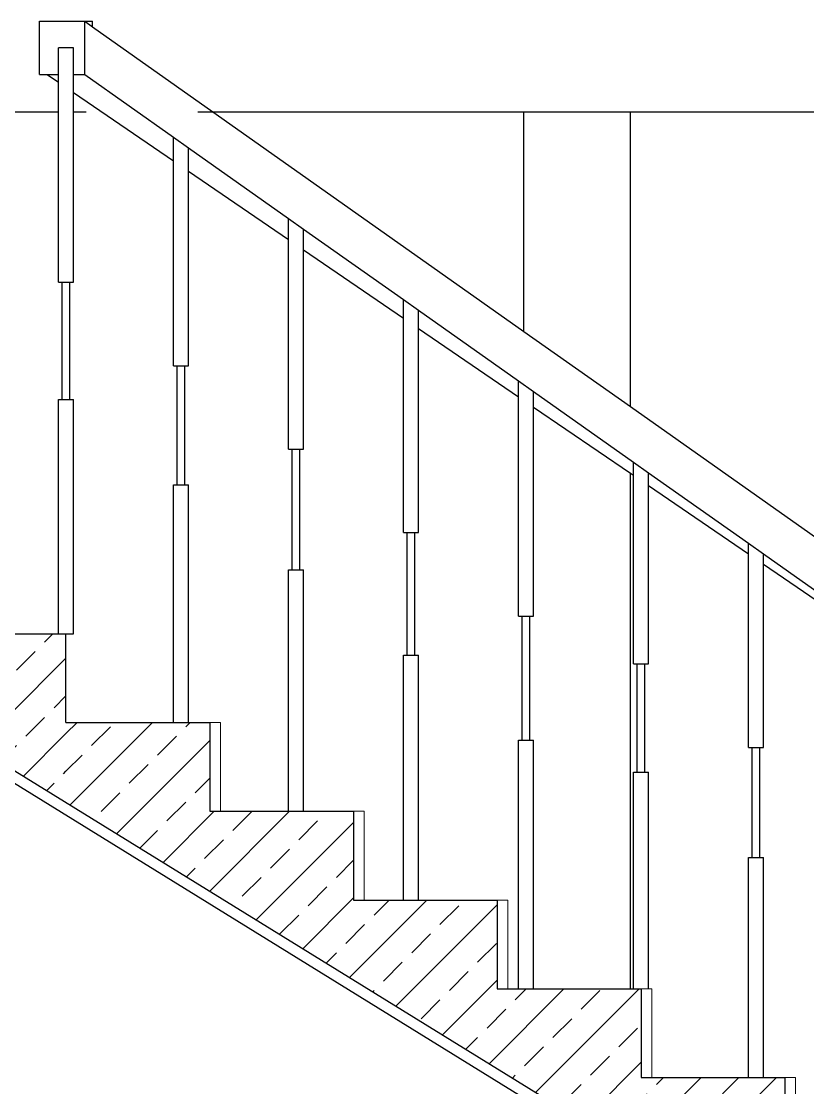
# Model space of a CAD drawing. Header units: millimetres. Extents: x 2232 to 85269, y -3593 to 5869.
# Drawn here: x 76932.4 to 77080.1, y 2472.5 to 2672.7 of the extents above; entities that cross this region are included whole.
import ezdxf

# ---------------------------------------------------------------- set-up
doc = ezdxf.new("R2010")
doc.units = ezdxf.units.MM
doc.layers.add('Standart', color=7, linetype='Continuous')
pattern_1 = [(45, (0, 0), (-7.07107, 7.07107), []), (45, (7.071, 0), (-7.07107, 7.07107), [5, -2.5])]

# ---------------------------------------------------------------- blocks, each defined once
blk = doc.blocks.new('IDE567Entity8343')
at = {"layer": 'Standart', "linetype": 'Continuous', "lineweight": -3}
h = blk.add_hatch(dxfattribs=at)
h.set_pattern_fill('ANSI33', color=171, scale=40, style=0)
h.set_pattern_definition(pattern_1)
h.paths.add_polyline_path([(936, 566.67), (963, 566.67), (963, 550), (990, 550), (990, 533.33), (1017, 533.33), (1017, 516.67), (1044, 516.67), (1044, 500), (1071, 500), (1071, 483.33), (1098, 483.33), (1098, 466.67), (1125, 466.67), (1125, 435), (909, 568.33), (909, 583.33), (936, 583.33)])
blk = doc.blocks.new('IDE567Entity8344')
at = {"layer": 'Standart', "linetype": 'Continuous', "lineweight": -3}
h = blk.add_hatch(dxfattribs=at)
h.set_pattern_fill('ANSI33', color=171, scale=40, style=0)
h.set_pattern_definition(pattern_1)
h.paths.add_polyline_path([(909, 568.33), (882, 585), (909, 585)])
blk = doc.blocks.new('IDE567Entity8345')
at = {"layer": 'Standart', "linetype": 'Continuous', "lineweight": -3}
h = blk.add_hatch(dxfattribs=at)
h.set_pattern_fill('ANSI33', color=171, scale=40, style=0)
h.set_pattern_definition(pattern_1)
h.paths.add_polyline_path([(909, 585), (785, 585), (785, 600), (909, 600)])
blk = doc.blocks.new('IDE567Entity8718')
at = {"layer": 'Standart', "color": 159, "linetype": 'Continuous', "lineweight": -3}
blk.add_lwpolyline([(910.41, 698), (912.78, 698)], dxfattribs=at)
blk = doc.blocks.new('IDE567Entity8719')
at = {"layer": 'Standart', "color": 159, "linetype": 'Continuous', "lineweight": -3}
blk.add_lwpolyline([(933.78, 698), (995, 698)], dxfattribs=at)
blk = doc.blocks.new('IDE567Entity8775')
at = {"layer": 'Standart', "color": 134, "linetype": 'Continuous', "lineweight": -3}
blk.add_lwpolyline([(1037.19, 516.67), (1037.19, 558)], dxfattribs=at)
blk = doc.blocks.new('IDE567Entity8776')
at = {"layer": 'Standart', "color": 134, "linetype": 'Continuous', "lineweight": -3}
blk.add_lwpolyline([(1037.89, 558), (1037.89, 578.67)], dxfattribs=at)
blk = doc.blocks.new('IDE567Entity8777')
at = {"layer": 'Standart', "color": 134, "linetype": 'Continuous', "lineweight": -3}
blk.add_lwpolyline([(1037.19, 578.67), (1037.19, 615)], dxfattribs=at)
blk = doc.blocks.new('IDE567Entity8778')
at = {"layer": 'Standart', "color": 134, "linetype": 'Continuous', "lineweight": -3}
blk.add_lwpolyline([(1037.19, 558), (1037.89, 558)], dxfattribs=at)
blk = doc.blocks.new('IDE567Entity8779')
at = {"layer": 'Standart', "color": 134, "linetype": 'Continuous', "lineweight": -3}
blk.add_lwpolyline([(1040.01, 516.67), (1040.01, 558)], dxfattribs=at)
blk = doc.blocks.new('IDE567Entity8780')
at = {"layer": 'Standart', "color": 134, "linetype": 'Continuous', "lineweight": -3}
blk.add_lwpolyline([(1039.31, 558), (1039.31, 578.67)], dxfattribs=at)
blk = doc.blocks.new('IDE567Entity8781')
at = {"layer": 'Standart', "color": 134, "linetype": 'Continuous', "lineweight": -3}
blk.add_lwpolyline([(1037.19, 578.67), (1037.89, 578.67)], dxfattribs=at)
blk = doc.blocks.new('IDE567Entity8782')
at = {"layer": 'Standart', "color": 134, "linetype": 'Continuous', "lineweight": -3}
blk.add_lwpolyline([(1040.01, 578.67), (1040.01, 613.07)], dxfattribs=at)
blk = doc.blocks.new('IDE567Entity8783')
at = {"layer": 'Standart', "color": 134, "linetype": 'Continuous', "lineweight": -3}
blk.add_lwpolyline([(1015.59, 533.33), (1015.59, 574)], dxfattribs=at)
blk = doc.blocks.new('IDE567Entity8784')
at = {"layer": 'Standart', "color": 134, "linetype": 'Continuous', "lineweight": -3}
blk.add_lwpolyline([(1016.29, 574), (1016.29, 594.33)], dxfattribs=at)
blk = doc.blocks.new('IDE567Entity8785')
at = {"layer": 'Standart', "color": 134, "linetype": 'Continuous', "lineweight": -3}
blk.add_lwpolyline([(1015.59, 594.33), (1015.59, 629.76)], dxfattribs=at)
blk = doc.blocks.new('IDE567Entity8786')
at = {"layer": 'Standart', "color": 134, "linetype": 'Continuous', "lineweight": -3}
blk.add_lwpolyline([(1015.59, 574), (1016.29, 574)], dxfattribs=at)
blk = doc.blocks.new('IDE567Entity8787')
at = {"layer": 'Standart', "color": 134, "linetype": 'Continuous', "lineweight": -3}
blk.add_lwpolyline([(1018.41, 533.33), (1018.41, 574)], dxfattribs=at)
blk = doc.blocks.new('IDE567Entity8788')
at = {"layer": 'Standart', "color": 134, "linetype": 'Continuous', "lineweight": -3}
blk.add_lwpolyline([(1017.71, 574), (1017.71, 594.33)], dxfattribs=at)
blk = doc.blocks.new('IDE567Entity8789')
at = {"layer": 'Standart', "color": 134, "linetype": 'Continuous', "lineweight": -3}
blk.add_lwpolyline([(1015.59, 594.33), (1016.29, 594.33)], dxfattribs=at)
blk = doc.blocks.new('IDE567Entity8790')
at = {"layer": 'Standart', "color": 134, "linetype": 'Continuous', "lineweight": -3}
blk.add_lwpolyline([(1018.41, 594.33), (1018.41, 627.83)], dxfattribs=at)
blk = doc.blocks.new('IDE567Entity8791')
at = {"layer": 'Standart', "color": 134, "linetype": 'Continuous', "lineweight": -3}
blk.add_lwpolyline([(993.99, 533.33), (993.99, 580)], dxfattribs=at)
blk = doc.blocks.new('IDE567Entity8792')
at = {"layer": 'Standart', "color": 134, "linetype": 'Continuous', "lineweight": -3}
blk.add_lwpolyline([(994.69, 580), (994.69, 603.33)], dxfattribs=at)
blk = doc.blocks.new('IDE567Entity8793')
at = {"layer": 'Standart', "color": 134, "linetype": 'Continuous', "lineweight": -3}
blk.add_lwpolyline([(993.99, 603.33), (993.99, 644.52)], dxfattribs=at)
blk = doc.blocks.new('IDE567Entity8794')
at = {"layer": 'Standart', "color": 134, "linetype": 'Continuous', "lineweight": -3}
blk.add_lwpolyline([(993.99, 580), (994.69, 580)], dxfattribs=at)
blk = doc.blocks.new('IDE567Entity8795')
at = {"layer": 'Standart', "color": 134, "linetype": 'Continuous', "lineweight": -3}
blk.add_lwpolyline([(996.81, 533.33), (996.81, 580)], dxfattribs=at)
blk = doc.blocks.new('IDE567Entity8796')
at = {"layer": 'Standart', "color": 134, "linetype": 'Continuous', "lineweight": -3}
blk.add_lwpolyline([(996.11, 580), (996.11, 603.33)], dxfattribs=at)
blk = doc.blocks.new('IDE567Entity8797')
at = {"layer": 'Standart', "color": 134, "linetype": 'Continuous', "lineweight": -3}
blk.add_lwpolyline([(993.99, 603.33), (994.69, 603.33)], dxfattribs=at)
blk = doc.blocks.new('IDE567Entity8798')
at = {"layer": 'Standart', "color": 134, "linetype": 'Continuous', "lineweight": -3}
blk.add_lwpolyline([(996.81, 603.33), (996.81, 642.58)], dxfattribs=at)
blk = doc.blocks.new('IDE567Entity8799')
at = {"layer": 'Standart', "color": 134, "linetype": 'Continuous', "lineweight": -3}
blk.add_lwpolyline([(972.39, 550), (972.39, 596)], dxfattribs=at)
blk = doc.blocks.new('IDE567Entity8800')
at = {"layer": 'Standart', "color": 134, "linetype": 'Continuous', "lineweight": -3}
blk.add_lwpolyline([(973.09, 596), (973.09, 619)], dxfattribs=at)
blk = doc.blocks.new('IDE567Entity8801')
at = {"layer": 'Standart', "color": 134, "linetype": 'Continuous', "lineweight": -3}
blk.add_lwpolyline([(972.39, 619), (972.39, 659.28)], dxfattribs=at)
blk = doc.blocks.new('IDE567Entity8802')
at = {"layer": 'Standart', "color": 134, "linetype": 'Continuous', "lineweight": -3}
blk.add_lwpolyline([(972.39, 596), (973.09, 596)], dxfattribs=at)
blk = doc.blocks.new('IDE567Entity8803')
at = {"layer": 'Standart', "color": 134, "linetype": 'Continuous', "lineweight": -3}
blk.add_lwpolyline([(975.21, 550), (975.21, 596)], dxfattribs=at)
blk = doc.blocks.new('IDE567Entity8804')
at = {"layer": 'Standart', "color": 134, "linetype": 'Continuous', "lineweight": -3}
blk.add_lwpolyline([(974.51, 596), (974.51, 619)], dxfattribs=at)
blk = doc.blocks.new('IDE567Entity8805')
at = {"layer": 'Standart', "color": 134, "linetype": 'Continuous', "lineweight": -3}
blk.add_lwpolyline([(972.39, 619), (973.09, 619)], dxfattribs=at)
blk = doc.blocks.new('IDE567Entity8806')
at = {"layer": 'Standart', "color": 134, "linetype": 'Continuous', "lineweight": -3}
blk.add_lwpolyline([(975.21, 619), (975.21, 657.34)], dxfattribs=at)
blk = doc.blocks.new('IDE567Entity8807')
at = {"layer": 'Standart', "color": 134, "linetype": 'Continuous', "lineweight": -3}
blk.add_lwpolyline([(950.79, 566.67), (950.79, 612)], dxfattribs=at)
blk = doc.blocks.new('IDE567Entity8808')
at = {"layer": 'Standart', "color": 134, "linetype": 'Continuous', "lineweight": -3}
blk.add_lwpolyline([(951.49, 612), (951.49, 634.67)], dxfattribs=at)
blk = doc.blocks.new('IDE567Entity8809')
at = {"layer": 'Standart', "color": 134, "linetype": 'Continuous', "lineweight": -3}
blk.add_lwpolyline([(950.79, 634.67), (950.79, 674.03)], dxfattribs=at)
blk = doc.blocks.new('IDE567Entity8810')
at = {"layer": 'Standart', "color": 134, "linetype": 'Continuous', "lineweight": -3}
blk.add_lwpolyline([(950.79, 612), (951.49, 612)], dxfattribs=at)
blk = doc.blocks.new('IDE567Entity8811')
at = {"layer": 'Standart', "color": 134, "linetype": 'Continuous', "lineweight": -3}
blk.add_lwpolyline([(953.61, 566.67), (953.61, 612)], dxfattribs=at)
blk = doc.blocks.new('IDE567Entity8812')
at = {"layer": 'Standart', "color": 134, "linetype": 'Continuous', "lineweight": -3}
blk.add_lwpolyline([(952.91, 612), (952.91, 634.67)], dxfattribs=at)
blk = doc.blocks.new('IDE567Entity8813')
at = {"layer": 'Standart', "color": 134, "linetype": 'Continuous', "lineweight": -3}
blk.add_lwpolyline([(950.79, 634.67), (951.49, 634.67)], dxfattribs=at)
blk = doc.blocks.new('IDE567Entity8814')
at = {"layer": 'Standart', "color": 134, "linetype": 'Continuous', "lineweight": -3}
blk.add_lwpolyline([(953.61, 634.67), (953.61, 672.1)], dxfattribs=at)
blk = doc.blocks.new('IDE567Entity8815')
at = {"layer": 'Standart', "color": 134, "linetype": 'Continuous', "lineweight": -3}
blk.add_lwpolyline([(929.19, 583.33), (929.19, 628)], dxfattribs=at)
blk = doc.blocks.new('IDE567Entity8816')
at = {"layer": 'Standart', "color": 134, "linetype": 'Continuous', "lineweight": -3}
blk.add_lwpolyline([(929.89, 628), (929.89, 650.33)], dxfattribs=at)
blk = doc.blocks.new('IDE567Entity8817')
at = {"layer": 'Standart', "color": 134, "linetype": 'Continuous', "lineweight": -3}
blk.add_lwpolyline([(929.19, 650.33), (929.19, 688.79)], dxfattribs=at)
blk = doc.blocks.new('IDE567Entity8818')
at = {"layer": 'Standart', "color": 134, "linetype": 'Continuous', "lineweight": -3}
blk.add_lwpolyline([(929.19, 628), (929.89, 628)], dxfattribs=at)
blk = doc.blocks.new('IDE567Entity8819')
at = {"layer": 'Standart', "color": 134, "linetype": 'Continuous', "lineweight": -3}
blk.add_lwpolyline([(932.01, 583.33), (932.01, 628)], dxfattribs=at)
blk = doc.blocks.new('IDE567Entity8820')
at = {"layer": 'Standart', "color": 134, "linetype": 'Continuous', "lineweight": -3}
blk.add_lwpolyline([(931.31, 628), (931.31, 650.33)], dxfattribs=at)
blk = doc.blocks.new('IDE567Entity8821')
at = {"layer": 'Standart', "color": 134, "linetype": 'Continuous', "lineweight": -3}
blk.add_lwpolyline([(929.19, 650.33), (929.89, 650.33)], dxfattribs=at)
blk = doc.blocks.new('IDE567Entity8822')
at = {"layer": 'Standart', "color": 134, "linetype": 'Continuous', "lineweight": -3}
blk.add_lwpolyline([(932.01, 650.33), (932.01, 686.86)], dxfattribs=at)
blk = doc.blocks.new('IDE567Entity8823')
at = {"layer": 'Standart', "color": 134, "linetype": 'Continuous', "lineweight": -3}
blk.add_lwpolyline([(907.59, 600), (907.59, 644)], dxfattribs=at)
blk = doc.blocks.new('IDE567Entity8824')
at = {"layer": 'Standart', "color": 134, "linetype": 'Continuous', "lineweight": -3}
blk.add_lwpolyline([(908.29, 644), (908.29, 666)], dxfattribs=at)
blk = doc.blocks.new('IDE567Entity8825')
at = {"layer": 'Standart', "color": 134, "linetype": 'Continuous', "lineweight": -3}
blk.add_lwpolyline([(907.59, 666), (907.59, 703.55)], dxfattribs=at)
blk = doc.blocks.new('IDE567Entity8826')
at = {"layer": 'Standart', "color": 134, "linetype": 'Continuous', "lineweight": -3}
blk.add_lwpolyline([(909, 600), (910.41, 600)], dxfattribs=at)
blk = doc.blocks.new('IDE567Entity8827')
at = {"layer": 'Standart', "color": 134, "linetype": 'Continuous', "lineweight": -3}
blk.add_lwpolyline([(907.59, 644), (908.29, 644)], dxfattribs=at)
blk = doc.blocks.new('IDE567Entity8828')
at = {"layer": 'Standart', "color": 134, "linetype": 'Continuous', "lineweight": -3}
blk.add_lwpolyline([(910.41, 600), (910.41, 644)], dxfattribs=at)
blk = doc.blocks.new('IDE567Entity8829')
at = {"layer": 'Standart', "color": 134, "linetype": 'Continuous', "lineweight": -3}
blk.add_lwpolyline([(909.71, 644), (909.71, 666)], dxfattribs=at)
blk = doc.blocks.new('IDE567Entity8830')
at = {"layer": 'Standart', "color": 134, "linetype": 'Continuous', "lineweight": -3}
blk.add_lwpolyline([(907.59, 666), (908.29, 666)], dxfattribs=at)
blk = doc.blocks.new('IDE567Entity8831')
at = {"layer": 'Standart', "color": 134, "linetype": 'Continuous', "lineweight": -3}
blk.add_lwpolyline([(910.41, 710), (907.59, 710)], dxfattribs=at)
blk = doc.blocks.new('IDE567Entity8832')
at = {"layer": 'Standart', "color": 134, "linetype": 'Continuous', "lineweight": -3}
blk.add_lwpolyline([(910.41, 666), (910.41, 701.62)], dxfattribs=at)
blk = doc.blocks.new('IDE567Entity8833')
at = {"layer": 'Standart', "color": 134, "linetype": 'Continuous', "lineweight": -3}
blk.add_lwpolyline([(910.41, 705), (910.41, 710)], dxfattribs=at)
blk = doc.blocks.new('IDE567Entity8834')
at = {"layer": 'Standart', "color": 134, "linetype": 'Continuous', "lineweight": -3}
blk.add_lwpolyline([(912.54, 705), (929.19, 693.24)], dxfattribs=at)
blk = doc.blocks.new('IDE567Entity8835')
at = {"layer": 'Standart', "color": 134, "linetype": 'Continuous', "lineweight": -3}
blk.add_lwpolyline([(905.46, 705), (907.59, 703.55)], dxfattribs=at)
blk = doc.blocks.new('IDE567Entity8836')
at = {"layer": 'Standart', "color": 134, "linetype": 'Continuous', "lineweight": -3}
blk.add_lwpolyline([(910.41, 701.62), (929.19, 688.79)], dxfattribs=at)
blk = doc.blocks.new('IDE567Entity8837')
at = {"layer": 'Standart', "color": 134, "linetype": 'Continuous', "lineweight": -3}
blk.add_lwpolyline([(932.01, 686.86), (950.79, 674.03)], dxfattribs=at)
blk = doc.blocks.new('IDE567Entity8838')
at = {"layer": 'Standart', "color": 134, "linetype": 'Continuous', "lineweight": -3}
blk.add_lwpolyline([(953.61, 672.1), (972.39, 659.28)], dxfattribs=at)
blk = doc.blocks.new('IDE567Entity8839')
at = {"layer": 'Standart', "color": 134, "linetype": 'Continuous', "lineweight": -3}
blk.add_lwpolyline([(975.21, 657.34), (993.99, 644.52)], dxfattribs=at)
blk = doc.blocks.new('IDE567Entity8840')
at = {"layer": 'Standart', "color": 134, "linetype": 'Continuous', "lineweight": -3}
blk.add_lwpolyline([(996.81, 642.58), (1015, 630.16)], dxfattribs=at)
blk = doc.blocks.new('IDE567Entity8841')
at = {"layer": 'Standart', "color": 134, "linetype": 'Continuous', "lineweight": -3}
blk.add_lwpolyline([(1018.41, 627.83), (1037.19, 615)], dxfattribs=at)
blk = doc.blocks.new('IDE567Entity8842')
at = {"layer": 'Standart', "color": 134, "linetype": 'Continuous', "lineweight": -3}
blk.add_lwpolyline([(1040.01, 613.07), (1058.79, 600.24)], dxfattribs=at)
blk = doc.blocks.new('IDE567Entity8846')
at = {"layer": 'Standart', "color": 134, "linetype": 'Continuous', "lineweight": -3}
blk.add_lwpolyline([(912.54, 715), (914, 713.97)], dxfattribs=at)
blk = doc.blocks.new('IDE567Entity8848')
at = {"layer": 'Standart', "color": 134, "linetype": 'Continuous', "lineweight": -3}
blk.add_lwpolyline([(912.54, 705), (912.54, 715)], dxfattribs=at)
blk = doc.blocks.new('IDE567Entity8849')
at = {"layer": 'Standart', "color": 134, "linetype": 'Continuous', "lineweight": -3}
blk.add_lwpolyline([(912.54, 715), (914, 715)], dxfattribs=at)
blk = doc.blocks.new('IDE567Entity8850')
at = {"layer": 'Standart', "color": 134, "linetype": 'Continuous', "lineweight": -3}
blk.add_lwpolyline([(914, 713.97), (914, 715)], dxfattribs=at)
blk = doc.blocks.new('IDE567Entity8851')
at = {"layer": 'Standart', "color": 134, "linetype": 'Continuous', "lineweight": -3}
blk.add_lwpolyline([(904, 705), (904, 715)], dxfattribs=at)
blk = doc.blocks.new('IDE567Entity8852')
at = {"layer": 'Standart', "color": 134, "linetype": 'Continuous', "lineweight": -3}
blk.add_lwpolyline([(910.41, 705), (912.54, 705)], dxfattribs=at)
blk = doc.blocks.new('IDE567Entity8853')
at = {"layer": 'Standart', "color": 134, "linetype": 'Continuous', "lineweight": -3}
blk.add_lwpolyline([(904, 705), (905.46, 705)], dxfattribs=at)
blk = doc.blocks.new('IDE567Entity8868')
at = {"layer": 'Standart', "color": 159, "linetype": 'Continuous', "lineweight": -3}
blk.add_lwpolyline([(995, 656.78), (995, 698)], dxfattribs=at)
blk = doc.blocks.new('IDE567Entity8870')
at = {"layer": 'Standart', "color": 159, "linetype": 'Continuous', "lineweight": -3}
blk.add_lwpolyline([(1015, 533.33), (1015, 630.16)], dxfattribs=at)
blk = doc.blocks.new('IDE567Entity8871')
at = {"layer": 'Standart', "color": 159, "linetype": 'Continuous', "lineweight": -3}
blk.add_lwpolyline([(1015, 642.66), (1015, 698)], dxfattribs=at)
blk = doc.blocks.new('IDE567Entity9449')
at = {"layer": 'Standart', "color": 159, "linetype": 'Continuous', "lineweight": -3}
blk.add_lwpolyline([(963, 566.67), (963, 550)], dxfattribs=at)
blk = doc.blocks.new('IDE567Entity9450')
at = {"layer": 'Standart', "color": 159, "linetype": 'Continuous', "lineweight": -3}
blk.add_lwpolyline([(936, 566.67), (938, 566.67)], dxfattribs=at)
blk = doc.blocks.new('IDE567Entity9451')
at = {"layer": 'Standart', "color": 159, "linetype": 'Continuous', "lineweight": -3}
blk.add_lwpolyline([(938, 566.67), (950.79, 566.67)], dxfattribs=at)
blk = doc.blocks.new('IDE567Entity9452')
at = {"layer": 'Standart', "color": 159, "linetype": 'Continuous', "lineweight": -3}
blk.add_lwpolyline([(990, 550), (990, 533.33)], dxfattribs=at)
blk = doc.blocks.new('IDE567Entity9453')
at = {"layer": 'Standart', "color": 159, "linetype": 'Continuous', "lineweight": -3}
blk.add_lwpolyline([(963, 550), (965, 550)], dxfattribs=at)
blk = doc.blocks.new('IDE567Entity9454')
at = {"layer": 'Standart', "color": 159, "linetype": 'Continuous', "lineweight": -3}
blk.add_lwpolyline([(965, 550), (972.39, 550)], dxfattribs=at)
blk = doc.blocks.new('IDE567Entity9455')
at = {"layer": 'Standart', "color": 159, "linetype": 'Continuous', "lineweight": -3}
blk.add_lwpolyline([(1017, 533.33), (1017, 516.67)], dxfattribs=at)
blk = doc.blocks.new('IDE567Entity9456')
at = {"layer": 'Standart', "color": 159, "linetype": 'Continuous', "lineweight": -3}
blk.add_lwpolyline([(990, 533.33), (992, 533.33)], dxfattribs=at)
blk = doc.blocks.new('IDE567Entity9457')
at = {"layer": 'Standart', "color": 159, "linetype": 'Continuous', "lineweight": -3}
blk.add_lwpolyline([(992, 533.33), (993.99, 533.33)], dxfattribs=at)
blk = doc.blocks.new('IDE567Entity9458')
at = {"layer": 'Standart', "color": 159, "linetype": 'Continuous', "lineweight": -3}
blk.add_lwpolyline([(1044, 516.67), (1044, 500)], dxfattribs=at)
blk = doc.blocks.new('IDE567Entity9459')
at = {"layer": 'Standart', "color": 159, "linetype": 'Continuous', "lineweight": -3}
blk.add_lwpolyline([(1017, 516.67), (1019, 516.67)], dxfattribs=at)
blk = doc.blocks.new('IDE567Entity9460')
at = {"layer": 'Standart', "color": 159, "linetype": 'Continuous', "lineweight": -3}
blk.add_lwpolyline([(1019, 516.67), (1037.19, 516.67)], dxfattribs=at)
blk = doc.blocks.new('IDE567Entity9470')
at = {"layer": 'Standart', "color": 159, "linetype": 'Continuous', "lineweight": -3}
blk.add_lwpolyline([(882, 585), (1125, 435)], dxfattribs=at)
blk = doc.blocks.new('IDE567Entity9471')
at = {"layer": 'Standart', "color": 159, "linetype": 'Continuous', "lineweight": -3}
blk.add_lwpolyline([(936, 583.33), (936, 566.67)], dxfattribs=at)
blk = doc.blocks.new('IDE567Entity9472')
at = {"layer": 'Standart', "color": 159, "linetype": 'Continuous', "lineweight": -3}
blk.add_lwpolyline([(909, 583.33), (929.19, 583.33)], dxfattribs=at)
blk = doc.blocks.new('IDE567Entity9473')
at = {"layer": 'Standart', "color": 159, "linetype": 'Continuous', "lineweight": -3}
blk.add_lwpolyline([(909, 583.33), (909, 600)], dxfattribs=at)
blk = doc.blocks.new('IDE567Entity9739')
at = {"layer": 'Standart', "color": 163, "linetype": 'Continuous', "lineweight": 5}
blk.add_lwpolyline([(1044, 516.67), (1046, 516.67)], dxfattribs=at)
blk = doc.blocks.new('IDE567Entity9740')
at = {"layer": 'Standart', "color": 163, "linetype": 'Continuous', "lineweight": 5}
blk.add_lwpolyline([(1046, 516.67), (1046, 500)], dxfattribs=at)
blk = doc.blocks.new('IDE567Entity9741')
at = {"layer": 'Standart', "color": 163, "linetype": 'Continuous', "lineweight": 5}
blk.add_lwpolyline([(1017, 533.33), (1018.41, 533.33)], dxfattribs=at)
blk = doc.blocks.new('IDE567Entity9742')
at = {"layer": 'Standart', "color": 163, "linetype": 'Continuous', "lineweight": 5}
blk.add_lwpolyline([(1019, 533.33), (1019, 516.67)], dxfattribs=at)
blk = doc.blocks.new('IDE567Entity9743')
at = {"layer": 'Standart', "color": 163, "linetype": 'Continuous', "lineweight": 5}
blk.add_lwpolyline([(990, 550), (992, 550)], dxfattribs=at)
blk = doc.blocks.new('IDE567Entity9744')
at = {"layer": 'Standart', "color": 163, "linetype": 'Continuous', "lineweight": 5}
blk.add_lwpolyline([(992, 550), (992, 533.33)], dxfattribs=at)
blk = doc.blocks.new('IDE567Entity9745')
at = {"layer": 'Standart', "color": 163, "linetype": 'Continuous', "lineweight": 5}
blk.add_lwpolyline([(963, 566.67), (965, 566.67)], dxfattribs=at)
blk = doc.blocks.new('IDE567Entity9746')
at = {"layer": 'Standart', "color": 163, "linetype": 'Continuous', "lineweight": 5}
blk.add_lwpolyline([(965, 566.67), (965, 550)], dxfattribs=at)
blk = doc.blocks.new('IDE567Entity9747')
at = {"layer": 'Standart', "color": 163, "linetype": 'Continuous', "lineweight": 5}
blk.add_lwpolyline([(936, 583.33), (938, 583.33)], dxfattribs=at)
blk = doc.blocks.new('IDE567Entity9748')
at = {"layer": 'Standart', "color": 163, "linetype": 'Continuous', "lineweight": 5}
blk.add_lwpolyline([(938, 583.33), (938, 566.67)], dxfattribs=at)
blk = doc.blocks.new('IDE567Entity9983')
at = {"layer": 'Standart', "color": 11, "linetype": 'Continuous', "lineweight": -3}
blk.add_lwpolyline([(885, 580.8), (995, 512.9)], dxfattribs=at)
blk = doc.blocks.new('IDE567Entity10276')
at = {"layer": 'Standart', "color": 159, "linetype": 'Continuous', "lineweight": -3}
blk.add_lwpolyline([(885, 698), (907.59, 698)], dxfattribs=at)
blk = doc.blocks.new('IDE567Entity10277')
at = {"layer": 'Standart', "color": 159, "linetype": 'Continuous', "lineweight": -3}
blk.add_lwpolyline([(995, 698), (1015, 698)], dxfattribs=at)
blk = doc.blocks.new('IDE567Entity10278')
at = {"layer": 'Standart', "color": 159, "linetype": 'Continuous', "lineweight": -3}
blk.add_lwpolyline([(1015, 698), (1313, 698)], dxfattribs=at)
blk = doc.blocks.new('IDE567Entity10301')
at = {"layer": 'Standart', "color": 134, "linetype": 'Continuous', "lineweight": -3}
blk.add_lwpolyline([(1037.19, 615), (1037.19, 617)], dxfattribs=at)
blk = doc.blocks.new('IDE567Entity10302')
at = {"layer": 'Standart', "color": 134, "linetype": 'Continuous', "lineweight": -3}
blk.add_lwpolyline([(1037.89, 558), (1039.31, 558)], dxfattribs=at)
blk = doc.blocks.new('IDE567Entity10303')
at = {"layer": 'Standart', "color": 134, "linetype": 'Continuous', "lineweight": -3}
blk.add_lwpolyline([(1039.31, 558), (1040.01, 558)], dxfattribs=at)
blk = doc.blocks.new('IDE567Entity10304')
at = {"layer": 'Standart', "color": 134, "linetype": 'Continuous', "lineweight": -3}
blk.add_lwpolyline([(1037.89, 578.67), (1039.31, 578.67)], dxfattribs=at)
blk = doc.blocks.new('IDE567Entity10305')
at = {"layer": 'Standart', "color": 134, "linetype": 'Continuous', "lineweight": -3}
blk.add_lwpolyline([(1039.31, 578.67), (1040.01, 578.67)], dxfattribs=at)
blk = doc.blocks.new('IDE567Entity10306')
at = {"layer": 'Standart', "color": 134, "linetype": 'Continuous', "lineweight": -3}
blk.add_lwpolyline([(1040.01, 613.07), (1040.01, 615)], dxfattribs=at)
blk = doc.blocks.new('IDE567Entity10307')
at = {"layer": 'Standart', "color": 134, "linetype": 'Continuous', "lineweight": -3}
blk.add_lwpolyline([(1015.59, 629.76), (1015.59, 632.25)], dxfattribs=at)
blk = doc.blocks.new('IDE567Entity10308')
at = {"layer": 'Standart', "color": 134, "linetype": 'Continuous', "lineweight": -3}
blk.add_lwpolyline([(1016.29, 574), (1017.71, 574)], dxfattribs=at)
blk = doc.blocks.new('IDE567Entity10309')
at = {"layer": 'Standart', "color": 134, "linetype": 'Continuous', "lineweight": -3}
blk.add_lwpolyline([(1017.71, 574), (1018.41, 574)], dxfattribs=at)
blk = doc.blocks.new('IDE567Entity10310')
at = {"layer": 'Standart', "color": 134, "linetype": 'Continuous', "lineweight": -3}
blk.add_lwpolyline([(1016.29, 594.33), (1017.71, 594.33)], dxfattribs=at)
blk = doc.blocks.new('IDE567Entity10311')
at = {"layer": 'Standart', "color": 134, "linetype": 'Continuous', "lineweight": -3}
blk.add_lwpolyline([(1017.71, 594.33), (1018.41, 594.33)], dxfattribs=at)
blk = doc.blocks.new('IDE567Entity10312')
at = {"layer": 'Standart', "color": 134, "linetype": 'Continuous', "lineweight": -3}
blk.add_lwpolyline([(1018.41, 627.83), (1018.41, 630.25)], dxfattribs=at)
blk = doc.blocks.new('IDE567Entity10313')
at = {"layer": 'Standart', "color": 134, "linetype": 'Continuous', "lineweight": -3}
blk.add_lwpolyline([(993.99, 644.52), (993.99, 647.5)], dxfattribs=at)
blk = doc.blocks.new('IDE567Entity10314')
at = {"layer": 'Standart', "color": 134, "linetype": 'Continuous', "lineweight": -3}
blk.add_lwpolyline([(994.69, 580), (996.11, 580)], dxfattribs=at)
blk = doc.blocks.new('IDE567Entity10315')
at = {"layer": 'Standart', "color": 134, "linetype": 'Continuous', "lineweight": -3}
blk.add_lwpolyline([(996.11, 580), (996.81, 580)], dxfattribs=at)
blk = doc.blocks.new('IDE567Entity10316')
at = {"layer": 'Standart', "color": 134, "linetype": 'Continuous', "lineweight": -3}
blk.add_lwpolyline([(994.69, 603.33), (996.11, 603.33)], dxfattribs=at)
blk = doc.blocks.new('IDE567Entity10317')
at = {"layer": 'Standart', "color": 134, "linetype": 'Continuous', "lineweight": -3}
blk.add_lwpolyline([(996.11, 603.33), (996.81, 603.33)], dxfattribs=at)
blk = doc.blocks.new('IDE567Entity10318')
at = {"layer": 'Standart', "color": 134, "linetype": 'Continuous', "lineweight": -3}
blk.add_lwpolyline([(996.81, 642.58), (996.81, 645.5)], dxfattribs=at)
blk = doc.blocks.new('IDE567Entity10319')
at = {"layer": 'Standart', "color": 134, "linetype": 'Continuous', "lineweight": -3}
blk.add_lwpolyline([(972.39, 659.28), (972.39, 662.75)], dxfattribs=at)
blk = doc.blocks.new('IDE567Entity10320')
at = {"layer": 'Standart', "color": 134, "linetype": 'Continuous', "lineweight": -3}
blk.add_lwpolyline([(973.09, 596), (974.51, 596)], dxfattribs=at)
blk = doc.blocks.new('IDE567Entity10321')
at = {"layer": 'Standart', "color": 134, "linetype": 'Continuous', "lineweight": -3}
blk.add_lwpolyline([(974.51, 596), (975.21, 596)], dxfattribs=at)
blk = doc.blocks.new('IDE567Entity10322')
at = {"layer": 'Standart', "color": 134, "linetype": 'Continuous', "lineweight": -3}
blk.add_lwpolyline([(973.09, 619), (974.51, 619)], dxfattribs=at)
blk = doc.blocks.new('IDE567Entity10323')
at = {"layer": 'Standart', "color": 134, "linetype": 'Continuous', "lineweight": -3}
blk.add_lwpolyline([(974.51, 619), (975.21, 619)], dxfattribs=at)
blk = doc.blocks.new('IDE567Entity10324')
at = {"layer": 'Standart', "color": 134, "linetype": 'Continuous', "lineweight": -3}
blk.add_lwpolyline([(975.21, 657.34), (975.21, 660.75)], dxfattribs=at)
blk = doc.blocks.new('IDE567Entity10325')
at = {"layer": 'Standart', "color": 134, "linetype": 'Continuous', "lineweight": -3}
blk.add_lwpolyline([(950.79, 674.03), (950.79, 678)], dxfattribs=at)
blk = doc.blocks.new('IDE567Entity10326')
at = {"layer": 'Standart', "color": 134, "linetype": 'Continuous', "lineweight": -3}
blk.add_lwpolyline([(951.49, 612), (952.91, 612)], dxfattribs=at)
blk = doc.blocks.new('IDE567Entity10327')
at = {"layer": 'Standart', "color": 134, "linetype": 'Continuous', "lineweight": -3}
blk.add_lwpolyline([(952.91, 612), (953.61, 612)], dxfattribs=at)
blk = doc.blocks.new('IDE567Entity10328')
at = {"layer": 'Standart', "color": 134, "linetype": 'Continuous', "lineweight": -3}
blk.add_lwpolyline([(951.49, 634.67), (952.91, 634.67)], dxfattribs=at)
blk = doc.blocks.new('IDE567Entity10329')
at = {"layer": 'Standart', "color": 134, "linetype": 'Continuous', "lineweight": -3}
blk.add_lwpolyline([(952.91, 634.67), (953.61, 634.67)], dxfattribs=at)
blk = doc.blocks.new('IDE567Entity10330')
at = {"layer": 'Standart', "color": 134, "linetype": 'Continuous', "lineweight": -3}
blk.add_lwpolyline([(953.61, 672.1), (953.61, 676)], dxfattribs=at)
blk = doc.blocks.new('IDE567Entity10331')
at = {"layer": 'Standart', "color": 134, "linetype": 'Continuous', "lineweight": -3}
blk.add_lwpolyline([(929.19, 688.79), (929.19, 693.24)], dxfattribs=at)
blk = doc.blocks.new('IDE567Entity10332')
at = {"layer": 'Standart', "color": 134, "linetype": 'Continuous', "lineweight": -3}
blk.add_lwpolyline([(929.89, 628), (931.31, 628)], dxfattribs=at)
blk = doc.blocks.new('IDE567Entity10333')
at = {"layer": 'Standart', "color": 134, "linetype": 'Continuous', "lineweight": -3}
blk.add_lwpolyline([(931.31, 628), (932.01, 628)], dxfattribs=at)
blk = doc.blocks.new('IDE567Entity10334')
at = {"layer": 'Standart', "color": 134, "linetype": 'Continuous', "lineweight": -3}
blk.add_lwpolyline([(929.89, 650.33), (931.31, 650.33)], dxfattribs=at)
blk = doc.blocks.new('IDE567Entity10335')
at = {"layer": 'Standart', "color": 134, "linetype": 'Continuous', "lineweight": -3}
blk.add_lwpolyline([(931.31, 650.33), (932.01, 650.33)], dxfattribs=at)
blk = doc.blocks.new('IDE567Entity10336')
at = {"layer": 'Standart', "color": 134, "linetype": 'Continuous', "lineweight": -3}
blk.add_lwpolyline([(932.01, 686.86), (932.01, 691.25)], dxfattribs=at)
blk = doc.blocks.new('IDE567Entity10337')
at = {"layer": 'Standart', "color": 134, "linetype": 'Continuous', "lineweight": -3}
blk.add_lwpolyline([(907.59, 703.55), (907.59, 705)], dxfattribs=at)
blk = doc.blocks.new('IDE567Entity10338')
at = {"layer": 'Standart', "color": 134, "linetype": 'Continuous', "lineweight": -3}
blk.add_lwpolyline([(907.59, 705), (907.59, 710)], dxfattribs=at)
blk = doc.blocks.new('IDE567Entity10339')
at = {"layer": 'Standart', "color": 134, "linetype": 'Continuous', "lineweight": -3}
blk.add_lwpolyline([(908.29, 644), (909.71, 644)], dxfattribs=at)
blk = doc.blocks.new('IDE567Entity10340')
at = {"layer": 'Standart', "color": 134, "linetype": 'Continuous', "lineweight": -3}
blk.add_lwpolyline([(909.71, 644), (910.41, 644)], dxfattribs=at)
blk = doc.blocks.new('IDE567Entity10341')
at = {"layer": 'Standart', "color": 134, "linetype": 'Continuous', "lineweight": -3}
blk.add_lwpolyline([(908.29, 666), (909.71, 666)], dxfattribs=at)
blk = doc.blocks.new('IDE567Entity10342')
at = {"layer": 'Standart', "color": 134, "linetype": 'Continuous', "lineweight": -3}
blk.add_lwpolyline([(909.71, 666), (910.41, 666)], dxfattribs=at)
blk = doc.blocks.new('IDE567Entity10343')
at = {"layer": 'Standart', "color": 134, "linetype": 'Continuous', "lineweight": -3}
blk.add_lwpolyline([(910.41, 701.62), (910.41, 705)], dxfattribs=at)
blk = doc.blocks.new('IDE567Entity10344')
at = {"layer": 'Standart', "color": 134, "linetype": 'Continuous', "lineweight": -3}
blk.add_lwpolyline([(929.19, 693.24), (932.01, 691.25)], dxfattribs=at)
blk = doc.blocks.new('IDE567Entity10345')
at = {"layer": 'Standart', "color": 134, "linetype": 'Continuous', "lineweight": -3}
blk.add_lwpolyline([(932.01, 691.25), (950.79, 678)], dxfattribs=at)
blk = doc.blocks.new('IDE567Entity10346')
at = {"layer": 'Standart', "color": 134, "linetype": 'Continuous', "lineweight": -3}
blk.add_lwpolyline([(950.79, 678), (953.61, 676)], dxfattribs=at)
blk = doc.blocks.new('IDE567Entity10347')
at = {"layer": 'Standart', "color": 134, "linetype": 'Continuous', "lineweight": -3}
blk.add_lwpolyline([(953.61, 676), (972.39, 662.75)], dxfattribs=at)
blk = doc.blocks.new('IDE567Entity10348')
at = {"layer": 'Standart', "color": 134, "linetype": 'Continuous', "lineweight": -3}
blk.add_lwpolyline([(972.39, 662.75), (975.21, 660.75)], dxfattribs=at)
blk = doc.blocks.new('IDE567Entity10349')
at = {"layer": 'Standart', "color": 134, "linetype": 'Continuous', "lineweight": -3}
blk.add_lwpolyline([(975.21, 660.75), (993.99, 647.5)], dxfattribs=at)
blk = doc.blocks.new('IDE567Entity10350')
at = {"layer": 'Standart', "color": 134, "linetype": 'Continuous', "lineweight": -3}
blk.add_lwpolyline([(993.99, 647.5), (996.81, 645.5)], dxfattribs=at)
blk = doc.blocks.new('IDE567Entity10351')
at = {"layer": 'Standart', "color": 134, "linetype": 'Continuous', "lineweight": -3}
blk.add_lwpolyline([(996.81, 645.5), (1015.59, 632.25)], dxfattribs=at)
blk = doc.blocks.new('IDE567Entity10352')
at = {"layer": 'Standart', "color": 134, "linetype": 'Continuous', "lineweight": -3}
blk.add_lwpolyline([(1015.59, 632.25), (1018.41, 630.25)], dxfattribs=at)
blk = doc.blocks.new('IDE567Entity10353')
at = {"layer": 'Standart', "color": 134, "linetype": 'Continuous', "lineweight": -3}
blk.add_lwpolyline([(1018.41, 630.25), (1037.19, 617)], dxfattribs=at)
blk = doc.blocks.new('IDE567Entity10354')
at = {"layer": 'Standart', "color": 134, "linetype": 'Continuous', "lineweight": -3}
blk.add_lwpolyline([(1037.19, 617), (1040.01, 615)], dxfattribs=at)
blk = doc.blocks.new('IDE567Entity10355')
at = {"layer": 'Standart', "color": 134, "linetype": 'Continuous', "lineweight": -3}
blk.add_lwpolyline([(1040.01, 615), (1058.79, 601.75)], dxfattribs=at)
blk = doc.blocks.new('IDE567Entity10364')
at = {"layer": 'Standart', "color": 134, "linetype": 'Continuous', "lineweight": -3}
blk.add_lwpolyline([(1015, 630.16), (1015.59, 629.76)], dxfattribs=at)
blk = doc.blocks.new('IDE567Entity10365')
at = {"layer": 'Standart', "color": 134, "linetype": 'Continuous', "lineweight": -3}
blk.add_lwpolyline([(914, 713.97), (995, 656.78)], dxfattribs=at)
blk = doc.blocks.new('IDE567Entity10366')
at = {"layer": 'Standart', "color": 134, "linetype": 'Continuous', "lineweight": -3}
blk.add_lwpolyline([(995, 656.78), (1015, 642.66)], dxfattribs=at)
blk = doc.blocks.new('IDE567Entity10367')
at = {"layer": 'Standart', "color": 134, "linetype": 'Continuous', "lineweight": -3}
blk.add_lwpolyline([(1015, 642.66), (1125, 565)], dxfattribs=at)
blk = doc.blocks.new('IDE567Entity10368')
at = {"layer": 'Standart', "color": 134, "linetype": 'Continuous', "lineweight": -3}
blk.add_lwpolyline([(904, 715), (912.54, 715)], dxfattribs=at)
blk = doc.blocks.new('IDE567Entity10369')
at = {"layer": 'Standart', "color": 134, "linetype": 'Continuous', "lineweight": -3}
blk.add_lwpolyline([(905.46, 705), (907.59, 705)], dxfattribs=at)
blk = doc.blocks.new('IDE567Entity10754')
at = {"layer": 'Standart', "color": 159, "linetype": 'Continuous', "lineweight": -3}
blk.add_lwpolyline([(950.79, 566.67), (953.61, 566.67)], dxfattribs=at)
blk = doc.blocks.new('IDE567Entity10755')
at = {"layer": 'Standart', "color": 159, "linetype": 'Continuous', "lineweight": -3}
blk.add_lwpolyline([(953.61, 566.67), (963, 566.67)], dxfattribs=at)
blk = doc.blocks.new('IDE567Entity10756')
at = {"layer": 'Standart', "color": 159, "linetype": 'Continuous', "lineweight": -3}
blk.add_lwpolyline([(972.39, 550), (975.21, 550)], dxfattribs=at)
blk = doc.blocks.new('IDE567Entity10757')
at = {"layer": 'Standart', "color": 159, "linetype": 'Continuous', "lineweight": -3}
blk.add_lwpolyline([(975.21, 550), (990, 550)], dxfattribs=at)
blk = doc.blocks.new('IDE567Entity10758')
at = {"layer": 'Standart', "color": 159, "linetype": 'Continuous', "lineweight": -3}
blk.add_lwpolyline([(993.99, 533.33), (996.81, 533.33)], dxfattribs=at)
blk = doc.blocks.new('IDE567Entity10759')
at = {"layer": 'Standart', "color": 159, "linetype": 'Continuous', "lineweight": -3}
blk.add_lwpolyline([(996.81, 533.33), (1015, 533.33)], dxfattribs=at)
blk = doc.blocks.new('IDE567Entity10760')
at = {"layer": 'Standart', "color": 159, "linetype": 'Continuous', "lineweight": -3}
blk.add_lwpolyline([(1015, 533.33), (1015.59, 533.33)], dxfattribs=at)
blk = doc.blocks.new('IDE567Entity10761')
at = {"layer": 'Standart', "color": 159, "linetype": 'Continuous', "lineweight": -3}
blk.add_lwpolyline([(1015.59, 533.33), (1017, 533.33)], dxfattribs=at)
blk = doc.blocks.new('IDE567Entity10762')
at = {"layer": 'Standart', "color": 159, "linetype": 'Continuous', "lineweight": -3}
blk.add_lwpolyline([(1037.19, 516.67), (1040.01, 516.67)], dxfattribs=at)
blk = doc.blocks.new('IDE567Entity10763')
at = {"layer": 'Standart', "color": 159, "linetype": 'Continuous', "lineweight": -3}
blk.add_lwpolyline([(1040.01, 516.67), (1044, 516.67)], dxfattribs=at)
blk = doc.blocks.new('IDE567Entity10772')
at = {"layer": 'Standart', "color": 159, "linetype": 'Continuous', "lineweight": -3}
blk.add_lwpolyline([(929.19, 583.33), (932.01, 583.33)], dxfattribs=at)
blk = doc.blocks.new('IDE567Entity10773')
at = {"layer": 'Standart', "color": 159, "linetype": 'Continuous', "lineweight": -3}
blk.add_lwpolyline([(932.01, 583.33), (936, 583.33)], dxfattribs=at)
blk = doc.blocks.new('IDE567Entity10777')
at = {"layer": 'Standart', "color": 159, "linetype": 'Continuous', "lineweight": -3}
blk.add_lwpolyline([(885, 600), (907.59, 600)], dxfattribs=at)
blk = doc.blocks.new('IDE567Entity10778')
at = {"layer": 'Standart', "color": 159, "linetype": 'Continuous', "lineweight": -3}
blk.add_lwpolyline([(907.59, 600), (909, 600)], dxfattribs=at)
blk = doc.blocks.new('IDE567Entity10903')
at = {"layer": 'Standart', "color": 163, "linetype": 'Continuous', "lineweight": 5}
blk.add_lwpolyline([(1018.41, 533.33), (1019, 533.33)], dxfattribs=at)

msp = doc.modelspace()

# ---------------------------------------------------------------- block references
at = {"layer": 'Standart'}
for name in ['IDE567Entity8851', 'IDE567Entity10368', 'IDE567Entity8846', 'IDE567Entity8848', 'IDE567Entity8849', 'IDE567Entity8850', 'IDE567Entity10365', 'IDE567Entity8831', 'IDE567Entity10338', 'IDE567Entity8833', 'IDE567Entity8853', 'IDE567Entity8835', 'IDE567Entity10369', 'IDE567Entity10337', 'IDE567Entity8825', 'IDE567Entity8852', 'IDE567Entity10343', 'IDE567Entity8834', 'IDE567Entity8832', 'IDE567Entity8836', 'IDE567Entity10276', 'IDE567Entity8718', 'IDE567Entity8719', 'IDE567Entity8868', 'IDE567Entity10277', 'IDE567Entity8871', 'IDE567Entity10278', 'IDE567Entity10331', 'IDE567Entity10344', 'IDE567Entity10336', 'IDE567Entity10345', 'IDE567Entity8817', 'IDE567Entity8822', 'IDE567Entity8837', 'IDE567Entity10325', 'IDE567Entity10346', 'IDE567Entity10330', 'IDE567Entity10347', 'IDE567Entity8809', 'IDE567Entity8814', 'IDE567Entity8838', 'IDE567Entity8830', 'IDE567Entity8824', 'IDE567Entity10341', 'IDE567Entity8829', 'IDE567Entity10342', 'IDE567Entity10319', 'IDE567Entity10348', 'IDE567Entity8801', 'IDE567Entity10324', 'IDE567Entity10349', 'IDE567Entity8806', 'IDE567Entity8839', 'IDE567Entity10366', 'IDE567Entity8821', 'IDE567Entity8816', 'IDE567Entity10334', 'IDE567Entity8820', 'IDE567Entity10335', 'IDE567Entity10313', 'IDE567Entity10350', 'IDE567Entity10318', 'IDE567Entity10351', 'IDE567Entity8823', 'IDE567Entity8827', 'IDE567Entity10339', 'IDE567Entity10340', 'IDE567Entity8828', 'IDE567Entity8793', 'IDE567Entity8798', 'IDE567Entity8840', 'IDE567Entity10367', 'IDE567Entity8813', 'IDE567Entity8808', 'IDE567Entity10328', 'IDE567Entity8812', 'IDE567Entity10329', 'IDE567Entity10307', 'IDE567Entity10352', 'IDE567Entity8870', 'IDE567Entity10364', 'IDE567Entity8785', 'IDE567Entity10312', 'IDE567Entity10353', 'IDE567Entity8815', 'IDE567Entity8818', 'IDE567Entity10332', 'IDE567Entity10333', 'IDE567Entity8819', 'IDE567Entity8790', 'IDE567Entity8841', 'IDE567Entity8805', 'IDE567Entity8800', 'IDE567Entity10322', 'IDE567Entity8804', 'IDE567Entity10323', 'IDE567Entity10301', 'IDE567Entity10354', 'IDE567Entity8777', 'IDE567Entity10306', 'IDE567Entity10355', 'IDE567Entity8782', 'IDE567Entity8842', 'IDE567Entity8807', 'IDE567Entity8810', 'IDE567Entity10326', 'IDE567Entity10327', 'IDE567Entity8811', 'IDE567Entity8797', 'IDE567Entity8792', 'IDE567Entity10316', 'IDE567Entity8796', 'IDE567Entity10317', 'IDE567Entity8345', 'IDE567Entity10777', 'IDE567Entity10778', 'IDE567Entity8826', 'IDE567Entity9473', 'IDE567Entity8799', 'IDE567Entity8802', 'IDE567Entity10320', 'IDE567Entity10321', 'IDE567Entity8803', 'IDE567Entity8789', 'IDE567Entity8784', 'IDE567Entity10310', 'IDE567Entity8788', 'IDE567Entity10311', 'IDE567Entity8344', 'IDE567Entity9470', 'IDE567Entity8343', 'IDE567Entity9472', 'IDE567Entity10772', 'IDE567Entity10773', 'IDE567Entity9471', 'IDE567Entity9747', 'IDE567Entity9748', 'IDE567Entity9983', 'IDE567Entity8791', 'IDE567Entity8794', 'IDE567Entity10314', 'IDE567Entity10315', 'IDE567Entity8795', 'IDE567Entity8781', 'IDE567Entity8776', 'IDE567Entity10304', 'IDE567Entity8780', 'IDE567Entity10305', 'IDE567Entity8783', 'IDE567Entity8786', 'IDE567Entity10308', 'IDE567Entity10309', 'IDE567Entity8787', 'IDE567Entity9450', 'IDE567Entity9451', 'IDE567Entity10754', 'IDE567Entity10755', 'IDE567Entity9449', 'IDE567Entity9745', 'IDE567Entity9746', 'IDE567Entity8775', 'IDE567Entity8778', 'IDE567Entity10302', 'IDE567Entity10303', 'IDE567Entity8779', 'IDE567Entity9453', 'IDE567Entity9454', 'IDE567Entity10756', 'IDE567Entity10757', 'IDE567Entity9452', 'IDE567Entity9743', 'IDE567Entity9744', 'IDE567Entity9456', 'IDE567Entity9457', 'IDE567Entity10758', 'IDE567Entity10759', 'IDE567Entity10760', 'IDE567Entity10761', 'IDE567Entity9455', 'IDE567Entity9741', 'IDE567Entity10903', 'IDE567Entity9742', 'IDE567Entity9459', 'IDE567Entity9460', 'IDE567Entity10762', 'IDE567Entity10763', 'IDE567Entity9458', 'IDE567Entity9739', 'IDE567Entity9740']:
    msp.add_blockref(name, (76031.79, 1957.74), dxfattribs=at)

doc.saveas('drawing.dxf')
